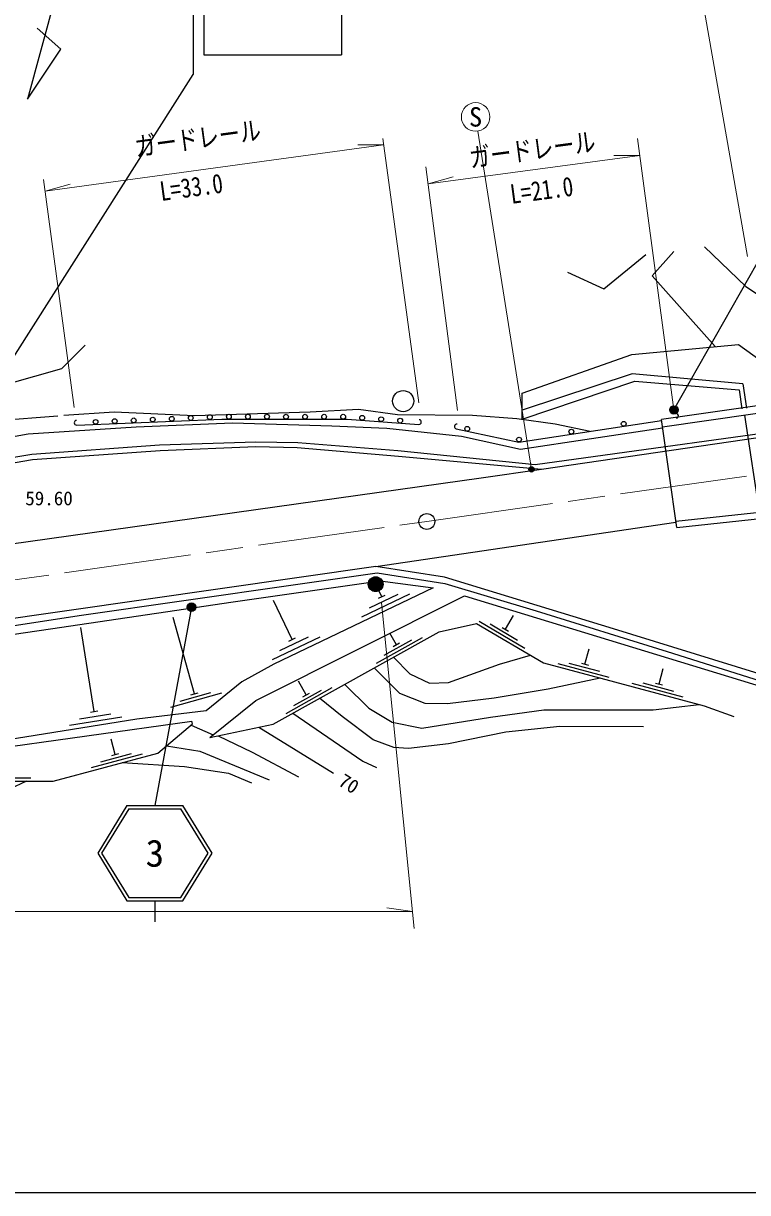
# Model space of a CAD drawing. Units: millimetres at full size, sheet at 1:1000; details may follow other scales. Extents: x 40000 to 680000, y 20000 to 380000.
# Drawn here: x 182532 to 250966, y 205000 to 315455 of the extents above; entities that cross this region are included whole.
import ezdxf
from ezdxf.enums import TextEntityAlignment as Align

# ---------------------------------------------------------------- set-up
doc = ezdxf.new("R2010")
doc.units = ezdxf.units.MM
doc.header["$LTSCALE"] = 1000
doc.linetypes.add('CHAIN', pattern=[18.5, 12, -1.5, 3.5, -1.5])
doc.linetypes.add('DASHED', pattern=[7.5, 6, -1.5])
for name, color, linetype, lineweight in [('M-BGD', 7, 'Continuous', 25), ('M-BMK', 2, 'CHAIN', 13), ('M-BMK-SRVR', 3, 'Continuous', 25), ('M-STR-HTXT', 7, 'Continuous', 13), ('M-STR-STR1', 1, 'Continuous', 25), ('M-STR-STRC', 7, 'Continuous', 25), ('M-TTL-BAND', 7, 'Continuous', 25)]:
    doc.layers.add(name, color=color, linetype=linetype, lineweight=lineweight)
doc.styles.add('ＭＳ ゴシック', font='')
doc.styles.get('ＭＳ ゴシック').set_extended_font_data('MS Gothic')

msp = doc.modelspace()

# ---------------------------------------------------------------- hatches: boundary and pattern name
at = {"layer": 'M-BGD'}
for points in [[(216244, 262794), (216464, 262764), (216459, 262776), (216453, 262787), (216448, 262798), (216442, 262808), (216436, 262819), (216430, 262830), (216424, 262840), (216417, 262851), (216411, 262861), (216404, 262871), (216397, 262881), (216390, 262891), (216383, 262901), (216375, 262910), (216368, 262920), (216360, 262929), (216352, 262939), (216344, 262948), (216335, 262957), (216327, 262966), (216318, 262974), (216310, 262983), (216301, 262991), (216292, 262999), (216283, 263008), (216273, 263015), (216264, 263023), (216254, 263031), (216245, 263038), (216235, 263045), (216225, 263052), (216215, 263059), (216204, 263066), (216194, 263073), (216184, 263079), (216173, 263085), (216162, 263091), (216152, 263097), (216141, 263102), (216130, 263108), (216119, 263113), (216108, 263118), (216097, 263123), (216085, 263128), (216074, 263132), (216062, 263136), (216051, 263140), (216039, 263144), (216028, 263148), (216016, 263151), (216004, 263155), (215992, 263158), (215980, 263160), (215968, 263163), (215956, 263165), (215944, 263168), (215932, 263170), (215920, 263171), (215908, 263173), (215896, 263174), (215884, 263175), (215872, 263176), (215860, 263177), (215847, 263177), (215835, 263178), (215823, 263178), (215811, 263178), (215798, 263177), (215786, 263177), (215774, 263176), (215762, 263175), (215750, 263174), (215738, 263172), (215725, 263171), (215713, 263169), (215701, 263167), (215689, 263165), (215677, 263162), (215665, 263159), (215654, 263157), (215642, 263153), (215630, 263150), (215618, 263147), (215607, 263143), (215595, 263139), (215584, 263135), (215572, 263131), (215561, 263126), (215550, 263121), (215538, 263116), (215527, 263111), (215516, 263106), (215505, 263101), (215494, 263095), (215484, 263089), (215473, 263083), (215463, 263077), (215452, 263070), (215442, 263064), (215432, 263057), (215422, 263050), (215412, 263043), (215402, 263036), (215392, 263028), (215383, 263020), (215373, 263013), (215364, 263005), (215355, 262997), (215346, 262988), (215337, 262980), (215329, 262971), (215320, 262963), (215312, 262954), (215303, 262945), (215295, 262935), (215287, 262926), (215280, 262917), (215272, 262907), (215265, 262897), (215257, 262888), (215250, 262878), (215243, 262867), (215237, 262857), (215230, 262847), (215224, 262837), (215218, 262826), (215212, 262815), (215206, 262805), (215200, 262794), (215195, 262783), (215190, 262772), (215185, 262761), (215180, 262749), (215175, 262738), (215171, 262727), (215166, 262715), (215162, 262704), (215159, 262692), (215155, 262680), (215152, 262669), (215148, 262657), (215147, 262652), (215144, 262640), (215144, 262638), (215710, 262718)], [(216127, 261846), (215710, 262718), (215144, 262638), (215141, 262626), (215138, 262614), (215136, 262602), (215134, 262590), (215132, 262578), (215131, 262566), (215129, 262554), (215128, 262541), (215127, 262529), (215126, 262517), (215126, 262505), (215125, 262493), (215125, 262480), (215125, 262468), (215125, 262456), (215126, 262444), (215127, 262432), (215127, 262419), (215129, 262407), (215130, 262395), (215131, 262383), (215133, 262371), (215135, 262359), (215137, 262347), (215140, 262335), (215142, 262323), (215145, 262311), (215148, 262299), (215151, 262287), (215155, 262276), (215158, 262264), (215162, 262252), (215166, 262241), (215171, 262229), (215175, 262218), (215180, 262207), (215184, 262195), (215189, 262184), (215195, 262173), (215200, 262162), (215206, 262151), (215211, 262141), (215217, 262130), (215224, 262120), (215230, 262109), (215237, 262099), (215243, 262089), (215250, 262078), (215257, 262068), (215264, 262059), (215272, 262049), (215279, 262039), (215287, 262030), (215295, 262021), (215303, 262011), (215311, 262002), (215320, 261993), (215328, 261985), (215337, 261976), (215346, 261968), (215355, 261959), (215364, 261951), (215373, 261943), (215382, 261935), (215392, 261928), (215402, 261920), (215411, 261913), (215421, 261906), (215431, 261899), (215442, 261892), (215452, 261886), (215462, 261879), (215473, 261873), (215483, 261867), (215494, 261861), (215505, 261855), (215516, 261850), (215527, 261845), (215538, 261839), (215549, 261834), (215560, 261830), (215572, 261825), (215583, 261821), (215595, 261817), (215606, 261813), (215618, 261809), (215630, 261806), (215641, 261802), (215653, 261799), (215665, 261796), (215677, 261794), (215689, 261791), (215701, 261789), (215713, 261787), (215725, 261785), (215737, 261783), (215749, 261782), (215761, 261781), (215774, 261780), (215786, 261779), (215798, 261778), (215810, 261778), (215822, 261778), (215835, 261778), (215847, 261778), (215859, 261779), (215871, 261779), (215883, 261780), (215896, 261781), (215908, 261783), (215920, 261784), (215932, 261786), (215944, 261788), (215956, 261790), (215968, 261793), (215980, 261795), (215992, 261798), (216004, 261801), (216015, 261804), (216027, 261808), (216039, 261811), (216050, 261815), (216062, 261819), (216073, 261823), (216085, 261828), (216096, 261832), (216107, 261837), (216118, 261842)], [(216127, 261846), (216138, 261852), (216149, 261857), (216160, 261863), (216170, 261869), (216181, 261875), (216191, 261881), (216202, 261888), (216212, 261894), (216222, 261901), (216232, 261908), (216242, 261915), (216252, 261923), (216261, 261930), (216271, 261938), (216280, 261946), (216289, 261954), (216298, 261962), (216307, 261970), (216316, 261979), (216325, 261988), (216333, 261996), (216341, 262005), (216350, 262014), (216358, 262024), (216366, 262033), (216373, 262043), (216381, 262052), (216388, 262062), (216395, 262072), (216402, 262082), (216409, 262092), (216416, 262102), (216422, 262113), (216428, 262123), (216435, 262134), (216440, 262144), (216446, 262155), (216452, 262166), (216457, 262177), (216462, 262188), (216467, 262199), (216472, 262210), (216476, 262222), (216481, 262233), (216485, 262245), (216489, 262256), (216493, 262268), (216496, 262280), (216500, 262291), (216503, 262303), (216503, 262304), (216506, 262316), (216509, 262328), (216511, 262340), (216514, 262352), (216516, 262364), (216518, 262376), (216519, 262388), (216521, 262400), (216522, 262412), (216523, 262424), (216524, 262437), (216524, 262449), (216525, 262461), (216525, 262473), (216525, 262485), (216525, 262498), (216524, 262510), (216524, 262522), (216523, 262534), (216522, 262546), (216520, 262558), (216519, 262571), (216517, 262583), (216515, 262595), (216513, 262607), (216511, 262619), (216508, 262631), (216505, 262643), (216502, 262654), (216499, 262666), (216496, 262678), (216492, 262690), (216488, 262701), (216484, 262713), (216480, 262724), (216476, 262736), (216471, 262747), (216466, 262758), (216464, 262764), (216244, 262794), (215710, 262718)]]:
    msp.add_hatch(color=256, dxfattribs=at).paths.add_polyline_path(points)
at = {"layer": 'M-STR-STRC'}
for points in [[(243665, 278724, -1), (244340, 279153, -0.41421), (244217, 278601, -0.41421)], [(230762, 273438, -1), (230323, 273199, -0.41421), (230423, 273538, -0.41421)], [(198077, 260085, -1), (198752, 260515, -0.41421), (198629, 259962, -0.41421)]]:
    msp.add_hatch(color=256, dxfattribs=at).paths.add_polyline_path(points)

# ---------------------------------------------------------------- linework, layer by layer
at = {"layer": 'M-BGD', "linetype": 'DASHED'}
for p, q in [((246881, 294339), (250788, 290609)), ((179801, 277917), (186358, 278441))]:
    msp.add_line(p, q, dxfattribs=at)
at = {"layer": 'M-BGD'}
for p, q in [((250522, 281408), (250853, 279099)), ((229667, 278057), (229667, 280516)), ((215847, 264141), (244190, 268339)), ((216391, 261294), (215710, 262718)), ((207936, 257252), (206170, 260946)), ((214524, 259403), (219035, 261560)), ((215232, 260241), (217938, 261535)), ((216075, 261143), (216707, 261445)), ((198704, 252122), (196694, 259341)), ((225614, 258969), (229921, 256430)), ((226628, 258720), (229212, 257197)), ((228072, 258217), (228834, 259509)), ((189230, 250447), (187966, 258393)), ((206068, 255362), (210579, 257518)), ((206776, 256199), (209483, 257493)), ((207620, 257101), (208251, 257403)), ((215887, 255018), (220256, 257448)), ((217780, 256758), (217169, 257856)), ((227771, 258394), (228374, 258039)), ((216615, 255766), (219237, 257224)), ((217474, 256588), (218086, 256928)), ((235593, 254925), (235981, 256374)), ((233022, 254993), (237852, 253698)), ((234066, 255024), (236964, 254247)), ((235254, 255016), (235931, 254834)), ((242593, 253048), (242982, 254497)), ((209246, 252012), (208517, 253323)), ((240023, 253116), (244853, 251821)), ((241067, 253147), (243965, 252370)), ((242255, 253139), (242931, 252957)), ((196456, 250874), (201273, 252214)), ((197339, 251431), (200229, 252235)), ((198367, 252028), (199041, 252216)), ((207353, 250273), (211723, 252703)), ((208081, 251021), (210703, 252479)), ((208940, 251842), (209552, 252182)), ((186902, 249166), (191840, 249951)), ((187819, 249767), (190782, 250238)), ((188884, 250392), (189575, 250502)), ((198378, 249172), (200470, 248233)), ((204780, 248968), (211824, 244614)), ((191217, 246380), (190829, 247830)), ((188956, 245155), (193787, 246446)), ((189845, 245703), (192743, 246478)), ((190879, 246290), (191555, 246471)), ((178227, 244173), (183227, 244176))]:
    msp.add_line(p, q, dxfattribs=at)
for points in [[(121507, 259548), (134752, 261012), (162350, 269583), (172476, 272574), (177479, 273776), (183331, 274754), (195409, 275654), (204496, 275913), (208476, 275869), (217909, 275107), (230901, 273780), (260104, 277815), (290369, 282314), (320648, 286477), (351719, 290949), (390771, 296671), (407869, 299067)], [(134847, 260199), (162514, 269214), (172572, 272072), (177539, 273247), (183384, 274250), (195466, 275111), (204491, 275477), (208406, 275389), (217986, 274556), (231489, 273348), (260147, 277518), (290412, 282017), (320690, 286180), (351762, 290652), (390814, 296374), (407835, 298759)], [(247894, 284922), (241938, 291621), (243985, 293921)], [(233956, 291964), (237392, 290374), (241337, 293607)], [(250788, 290609), (258391, 285559), (265034, 283744), (268088, 281573)], [(188385, 285069), (186120, 282820), (181036, 281369), (175769, 280342), (175420, 281061), (181194, 284933)], [(229667, 280516), (240038, 284179), (250091, 285130), (253614, 282601), (254845, 279672)], [(250522, 281408), (240063, 282362), (229667, 278907)], [(229667, 278057), (240324, 281652), (250155, 280826), (250412, 279036)], [(186358, 278441), (191108, 278767), (198713, 278410), (209642, 278747), (214200, 279000), (217883, 278507), (224968, 278459), (229167, 278125), (232774, 277641), (236103, 276926)], [(126794, 260133), (136106, 263360), (153974, 269171), (165127, 272582), (171958, 274480), (176874, 275590), (182988, 276690), (193194, 277332), (202299, 277711), (211675, 277450), (216869, 277215), (223941, 276447), (229519, 275244), (242922, 277246)], [(187569, 277504), (201270, 278077), (213116, 278074), (219905, 277570)], [(223437, 277140), (229340, 275908), (242822, 277947)], [(120633, 258853), (137226, 260424), (164693, 263884), (181198, 266253), (225778, 272515), (231489, 273348)], [(259205, 251359), (255506, 252936), (238301, 258260), (222338, 263148), (215847, 264141), (179136, 258898), (160149, 256222), (154357, 255472)], [(121213, 251406), (144068, 253501), (158603, 255344), (169202, 256638), (187789, 259525), (208027, 262428), (215977, 263539), (222344, 262546), (230993, 259954), (243361, 256118), (258633, 251293)], [(150340, 253539), (162734, 254990), (185081, 258269), (202356, 260824), (216244, 262794), (221258, 262124), (206191, 254922), (203174, 253261), (199817, 250509), (193247, 249719), (179304, 247502), (164879, 245514), (158202, 244162), (157233, 245069)], [(200163, 247983), (204485, 251502), (224218, 261388), (257085, 251336)], [(200163, 247983), (206150, 249261), (221826, 257978), (225348, 258778), (231690, 255039), (246851, 250975), (249666, 249975)], [(217495, 255570), (219034, 254008), (220913, 253119), (222686, 253175), (227510, 254910), (230440, 255776)], [(237046, 253603), (232125, 252562), (227022, 251706), (222592, 251187), (220483, 251218), (218100, 252165), (215689, 254565)], [(212896, 253012), (215166, 250760), (217366, 249446), (220178, 248866), (226656, 249905), (231698, 250607), (242026, 250607), (246373, 251103)], [(241140, 248988), (233226, 249019), (228123, 248500), (222714, 247400), (218925, 246942), (217550, 247034), (215594, 247767), (212661, 249966), (210527, 251694)], [(207987, 250282), (211800, 247675), (214611, 245751), (215894, 245171)], [(200941, 248149), (204155, 246599), (208524, 244278)], [(196061, 247219), (199196, 246689), (205766, 244002)], [(191862, 245621), (197760, 245254), (201915, 244613), (204085, 243696)], [(182827, 243876), (180126, 242614), (177164, 241498), (174982, 240667), (172631, 239148)]]:
    msp.add_lwpolyline(points, dxfattribs=at)
msp.add_lwpolyline([(164434, 244406), (164930, 243866), (185335, 243877), (195236, 246523), (198522, 249294), (198447, 249502), (178559, 246731), (166634, 244894)], close=True, dxfattribs=at)
for centre, radius in [((218419, 279774), 1000), ((198350, 278180), 225), ((200149, 278255), 225), ((201948, 278301), 225), ((203748, 278301), 225), ((205548, 278301), 225), ((207348, 278300), 225), ((209148, 278300), 225), ((210948, 278299), 225), ((212748, 278299), 225), ((214544, 278193), 225), ((189358, 277804), 225), ((191157, 277879), 225), ((192955, 277954), 225), ((194754, 278029), 225), ((196552, 278105), 225), ((216339, 278060), 225), ((218134, 277927), 225), ((224472, 277154), 225), ((239256, 277628), 225), ((229367, 276140), 225), ((234312, 276884), 225), ((215825, 262478), 700)]:
    msp.add_circle(centre, radius, dxfattribs=at)
for centre, start, end in [((244200, 278372), 278.55636, 98.55636), ((187560, 277729), 92.39351, 272.39351), ((219905, 277795), 269.84022, 81.66319), ((223483, 277360), 78.21809, 258.21809)]:
    msp.add_arc(centre, 225, start, end, dxfattribs=at)
at = {"layer": 'M-BMK'}
msp.add_lwpolyline([(120899, 255435), (146054, 257933), (168109, 260961), (220653, 268400), (260090, 274003), (319972, 282615), (391728, 293220)], dxfattribs=at)
at = {"layer": 'M-BMK-SRVR'}
for p, q in [((191611, 340162), (182915, 308298)), ((186071, 313004), (183838, 315009)), ((182915, 308298), (186071, 313004))]:
    msp.add_line(p, q, dxfattribs=at)
msp.add_circle((220653, 268400), 750, dxfattribs=at)
at = {"layer": 'M-STR-HTXT'}
for p, q in [((250965, 293419), (246476, 319028)), ((230543, 273319), (225477, 305287)), ((184595, 299598), (216575, 303971)), ((216575, 303971), (214120, 303980)), ((219906, 279614), (216493, 304573)), ((244002, 278939), (240576, 304588)), ((220776, 300295), (240792, 302969)), ((240792, 302969), (238337, 302986)), ((223560, 278880), (220568, 301891)), ((187345, 279163), (184447, 300696)), ((220776, 300295), (223140, 300956)), ((184595, 299598), (186957, 300266)), ((216382, 260720), (219473, 229945)), ((219310, 231568), (120852, 231568)), ((219310, 231568), (216878, 231910))]:
    msp.add_line(p, q, dxfattribs=at)
msp.add_circle((225265, 306621), 1350, dxfattribs=at)
at = {"layer": 'M-STR-STR1'}
for p, q in [((250676, 278436), (252158, 268686)), ((244273, 267838), (242822, 278024))]:
    msp.add_line(p, q, dxfattribs=at)
for points in [[(405336, 301410), (402138, 301119), (380496, 298041), (373031, 296894), (352446, 293876), (342884, 292482), (312095, 288011), (281343, 283552), (242822, 278024)], [(403406, 300523), (402220, 300415), (380600, 297341), (373137, 296194), (352549, 293175), (342985, 291782), (312197, 287310), (281444, 282851), (242922, 277323)], [(244190, 268417), (253273, 269393), (281073, 273555), (284830, 274118), (313552, 278340), (343923, 282556), (374691, 286912), (403540, 291170), (404618, 291285)], [(244273, 267838), (253348, 268814), (281160, 272978), (284916, 273540), (313635, 277762), (344005, 281978), (374775, 286334), (403613, 290590), (406617, 290911)]]:
    msp.add_lwpolyline(points, dxfattribs=at)
at = {"layer": 'M-STR-STRC'}
for p, q in [((199589, 330480), (199589, 312480)), ((212589, 330480), (212589, 312480)), ((198589, 329806), (198589, 310612)), ((199589, 312480), (212589, 312480)), ((170110, 265894), (198589, 310612)), ((244002, 278939), (257060, 301987)), ((198414, 260300), (194957, 241568)), ((192321, 241568), (189557, 237068)), ((192489, 241268), (189909, 237068)), ((192321, 241568), (197593, 241568)), ((192489, 241268), (197425, 241268)), ((200005, 237068), (197425, 241268)), ((200357, 237068), (197593, 241568)), ((189557, 237068), (192321, 232568)), ((189909, 237068), (192489, 232868)), ((197425, 232868), (200005, 237068)), ((197593, 232568), (200357, 237068)), ((192321, 232568), (197593, 232568)), ((192489, 232868), (197425, 232868)), ((194957, 232568), (194957, 230568))]:
    msp.add_line(p, q, dxfattribs=at)
for centre, radius in [((244002, 278939), 400), ((230543, 273319), 250), ((198414, 260300), 400)]:
    msp.add_circle(centre, radius, dxfattribs=at)
at = {"layer": 'M-TTL-BAND'}
msp.add_line((40000, 205000), (579000, 205000), dxfattribs=at)

# ---------------------------------------------------------------- texts
at = {"layer": 'M-BGD', "style": 'ＭＳ ゴシック'}
msp.add_text('59.60', height=1320, dxfattribs=at).set_placement((184955, 269534), align=Align.BOTTOM_CENTER)
msp.add_text('70', height=1320, rotation=328.279, dxfattribs=at).set_placement((212531, 244109), align=Align.MIDDLE_LEFT)
at = {"layer": 'M-STR-HTXT', "style": 'ＭＳ ゴシック'}
msp.add_text('S', height=1833, dxfattribs=at).set_placement((225265, 306621), align=Align.MIDDLE_CENTER)
at = {"layer": 'M-STR-HTXT', "style": 'ＭＳ ゴシック', "width": 0.8}
for s, rotation, p in [('ガードレール', 7.787, (199208, 303147)), ('ガードレール', 7.609, (230809, 302080)), ('L=33.0', 7.787, (198596, 298532)), ('L=21.0', 7.609, (231698, 298254))]:
    msp.add_text(s, height=1833, rotation=rotation, dxfattribs=at).set_placement(p, align=Align.BOTTOM_CENTER)
at = {"layer": 'M-STR-STRC', "style": 'ＭＳ ゴシック'}
msp.add_text('3', height=2566, dxfattribs=at).set_placement((194957, 237068), align=Align.MIDDLE_CENTER)

doc.saveas('drawing.dxf')
